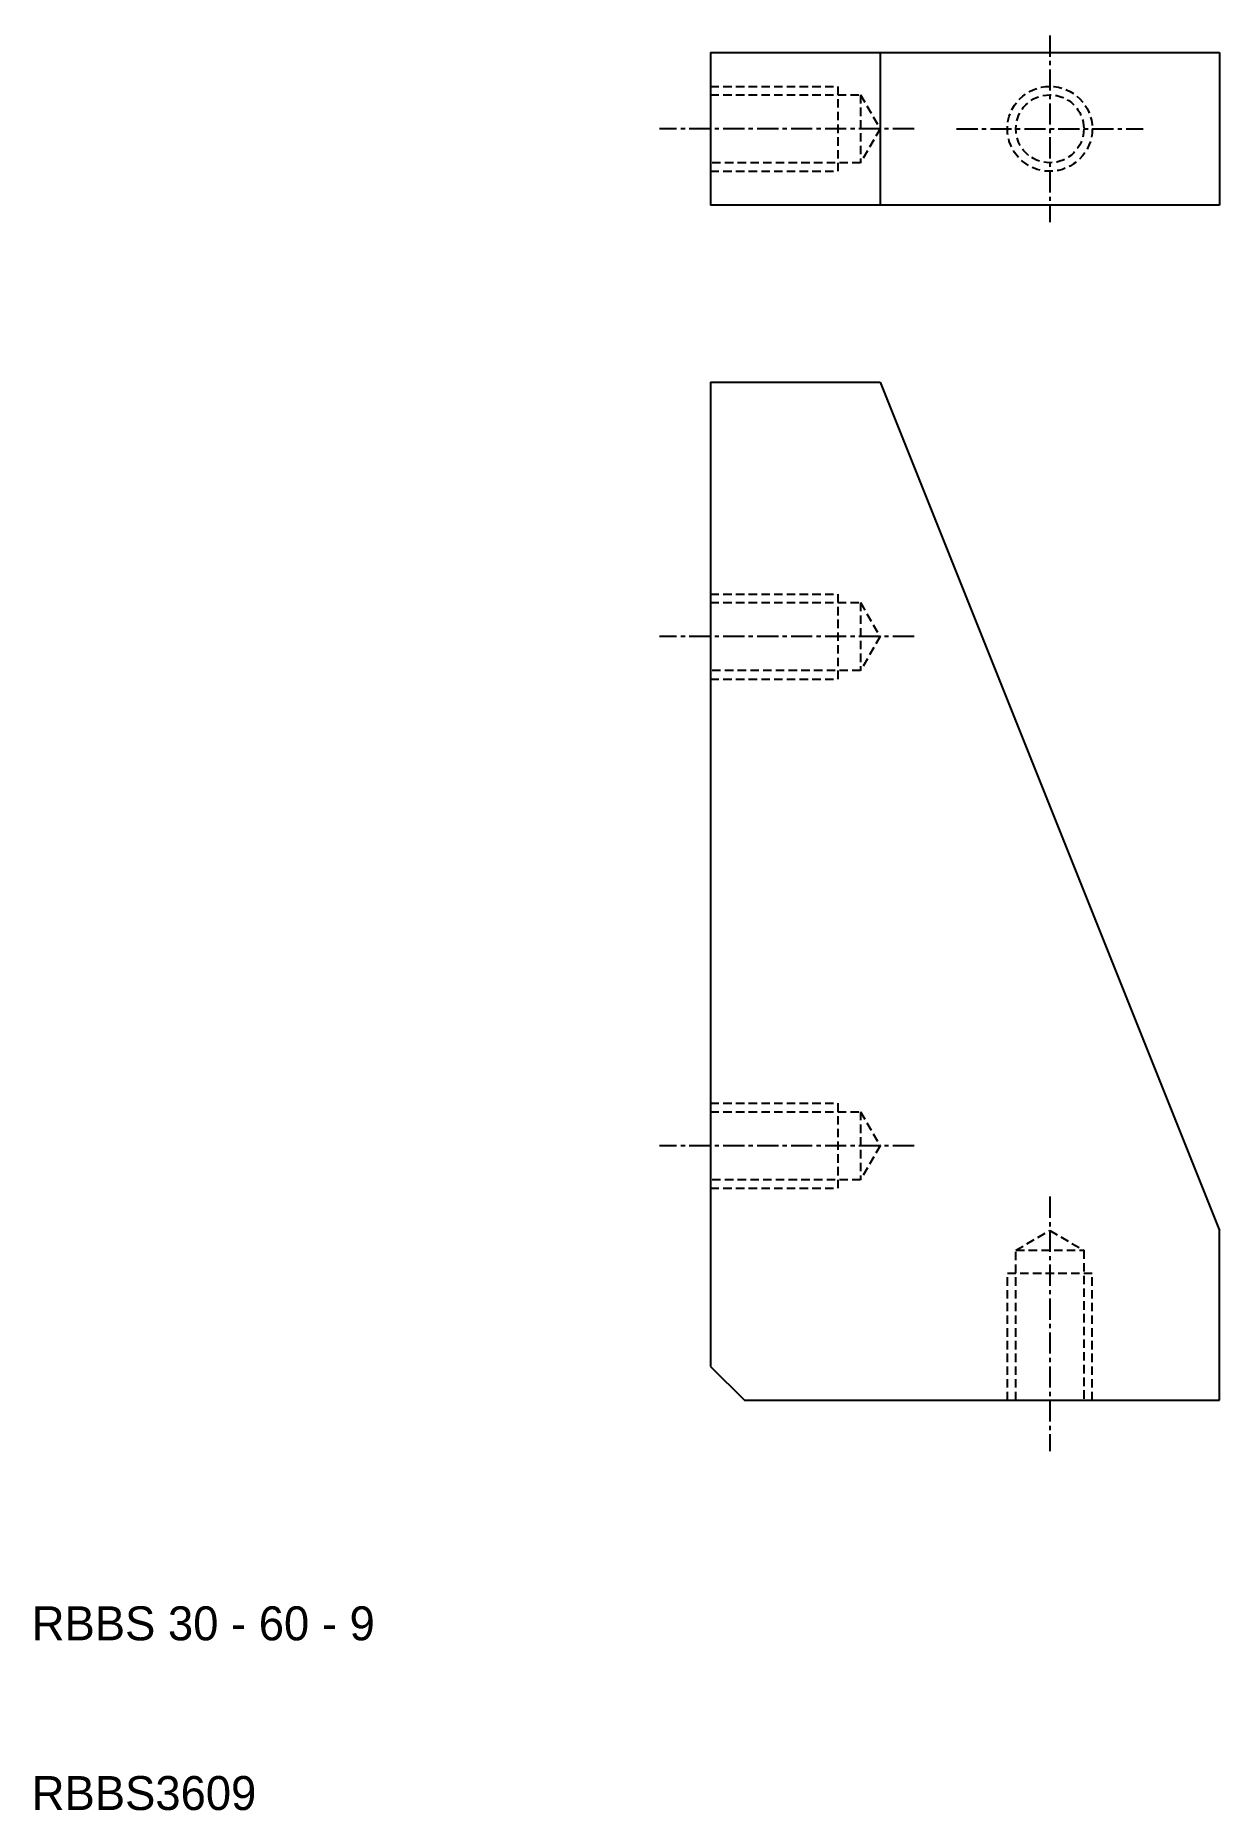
# Model space of a CAD drawing. Extents: x 9 to 79, y 7 to 112.
import ezdxf

# ---------------------------------------------------------------- set-up
doc = ezdxf.new("R2010")
doc.units = 0
doc.linetypes.add('CENTER', pattern=[2, 1.25, -0.25, 0.25, -0.25])
doc.linetypes.add('DASHED', pattern=[0.75, 0.5, -0.25])
doc.layers.get('0').update_dxf_attribs({"linetype": 'CONTINUOUS'})
doc.layers.add('CENTER', color=1, linetype='CENTER')

msp = doc.modelspace()

# ---------------------------------------------------------------- linework, layer by layer
at = {"color": 7, "linetype": 'CONTINUOUS'}
for p, q in [((49, 110.56), (49, 101.56)), ((49, 110.56), (79, 110.56)), ((59, 110.56), (59, 101.56)), ((79, 110.56), (79, 101.56)), ((79, 101.56), (49, 101.56)), ((49, 91.14), (49, 33.14)), ((49, 91.14), (59, 91.14)), ((59, 91.14), (79, 41.14)), ((79, 31.14), (79, 41.14)), ((49, 33.14), (51, 31.14)), ((51, 31.14), (79, 31.14))]:
    msp.add_line(p, q, dxfattribs=at)
at = {"color": 3, "linetype": 'DASHED'}
for p, q in [((49, 108.56), (56.5, 108.56)), ((49, 108.06), (57.85, 108.06)), ((56.5, 108.56), (56.5, 103.56)), ((57.85, 108.06), (57.85, 104.06)), ((57.85, 108.06), (59, 106.06)), ((59, 106.06), (57.85, 104.06)), ((57.85, 104.06), (49, 104.06)), ((49, 103.56), (56.5, 103.56)), ((49, 78.64), (56.5, 78.64)), ((56.5, 78.64), (56.5, 73.64)), ((49, 78.14), (57.85, 78.14)), ((57.85, 78.14), (57.85, 74.14)), ((57.85, 78.14), (59, 76.14)), ((59, 76.14), (57.85, 74.14)), ((57.85, 74.14), (49, 74.14)), ((49, 73.64), (56.5, 73.64)), ((49, 48.64), (56.5, 48.64)), ((49, 48.14), (57.85, 48.14)), ((56.5, 48.64), (56.5, 43.64)), ((57.85, 48.14), (57.85, 44.14)), ((57.85, 48.14), (59, 46.14)), ((59, 46.14), (57.85, 44.14)), ((57.85, 44.14), (49, 44.14)), ((49, 43.64), (56.5, 43.64)), ((67, 39.98), (69, 41.14)), ((69, 41.14), (71, 39.98)), ((67, 39.98), (71, 39.98)), ((67, 31.14), (67, 39.98)), ((71, 39.98), (71, 31.14)), ((66.5, 38.64), (71.5, 38.64)), ((66.5, 31.14), (66.5, 38.64)), ((71.5, 31.14), (71.5, 38.64))]:
    msp.add_line(p, q, dxfattribs=at)
for radius in [2.5, 2]:
    msp.add_circle((69, 106.06), radius, dxfattribs=at)
at = {"layer": 'CENTER', "color": 1, "linetype": 'CENTER'}
for p, q in [((69, 111.56), (69, 100.56)), ((61, 106.06), (46, 106.06)), ((63.5, 106.06), (74.5, 106.06)), ((61, 76.14), (46, 76.14)), ((61, 46.14), (46, 46.14)), ((69, 43.14), (69, 28.14))]:
    msp.add_line(p, q, dxfattribs=at)

# ---------------------------------------------------------------- texts
at = {"color": 7, "linetype": 'CONTINUOUS'}
for s, p in [('RBBS 30 - 60 - 9', (9, 17)), ('RBBS3609', (9, 7))]:
    msp.add_text(s, height=2, dxfattribs=at).set_placement(p)

doc.saveas('drawing.dxf')
